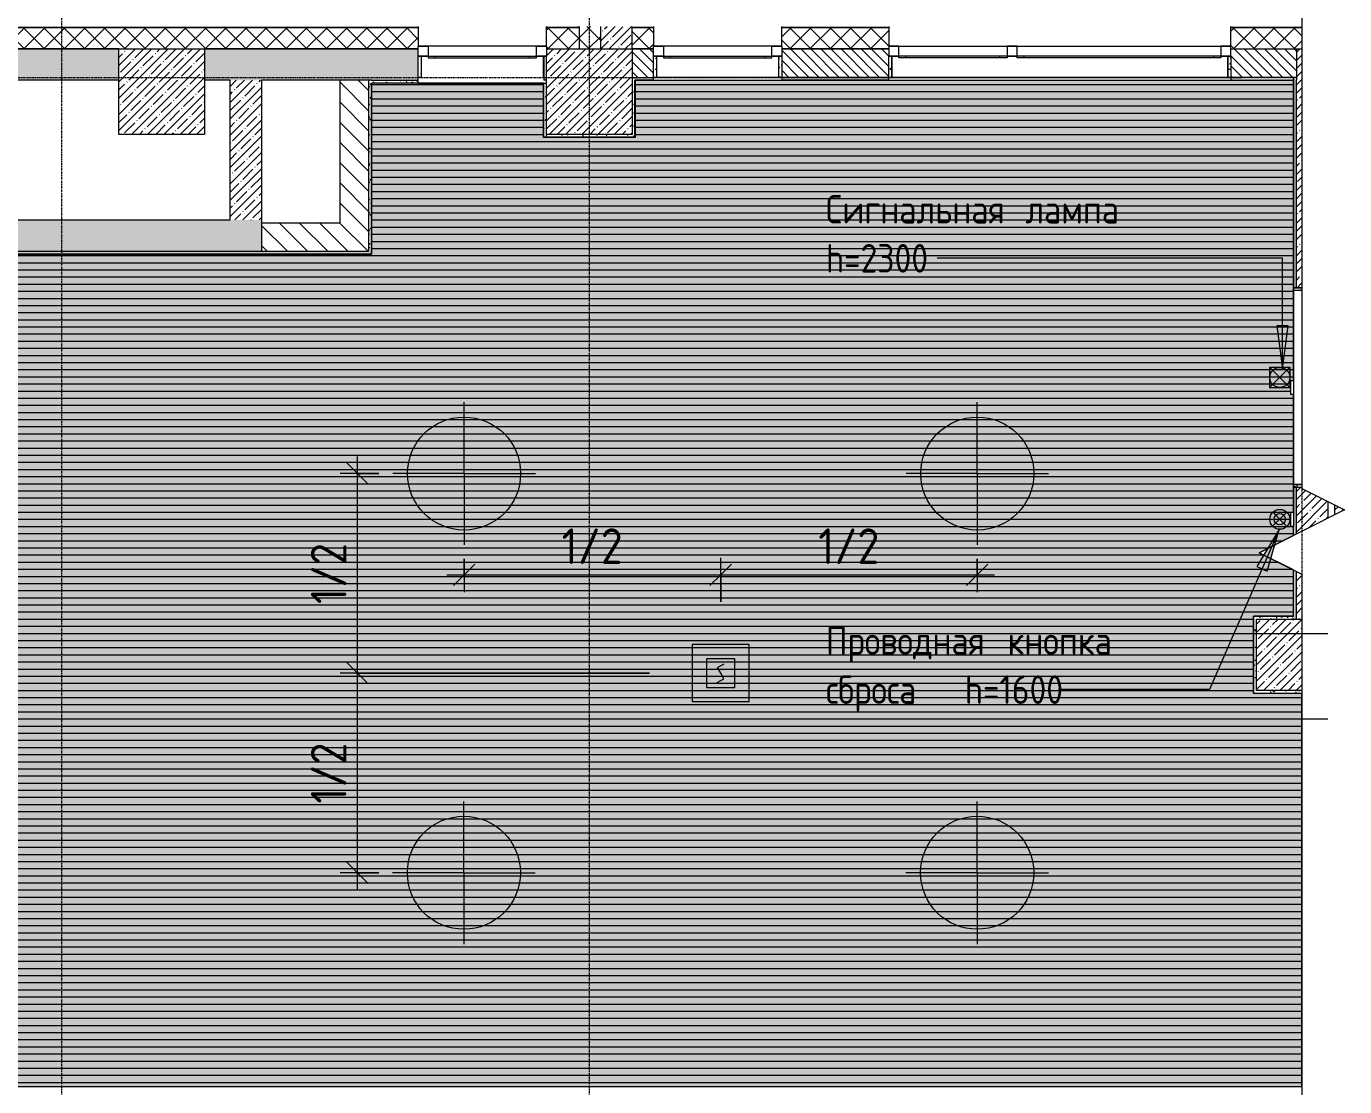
# Model space of a CAD drawing. Header units: millimetres. Extents: x -3902 to 188078, y -8553 to 29000.
# Drawn here: x 29361 to 38608, y 7921 to 15358 of the extents above; entities that cross this region are included whole.
import ezdxf

# ---------------------------------------------------------------- set-up
doc = ezdxf.new("R2010")
doc.units = ezdxf.units.MM
doc.linetypes.add('Осевая', pattern=[31.75, 6.35, -4.7625, 15.875, -4.7625])
for name, color, linetype, lineweight in [('A-ANNO-DIMS', 7, 'Continuous', 9), ('A-ANNO-DIMS-100', 7, 'Continuous', 9), ('A-CLNG-PATT', 7, 'Continuous', 9), ('A-DETL-GENF', 7, 'Continuous', 9), ('A-GLAZ', 7, 'Continuous', 9), ('A-GLAZ-1', 7, 'Continuous', 13), ('A-WALL', 7, 'Continuous', 9), ('I-WALL', 7, 'Continuous', 9), ('Q-SPCQ', 7, 'Continuous', 9), ('S-COLS', 7, 'Continuous', 9), ('Оси', 7, 'Continuous', 9), ('Оси-2', 7, 'Осевая', 9)]:
    doc.layers.add(name, color=color, linetype=linetype, lineweight=lineweight)
for name, color, linetype, lineweight, true_color in [('A-ANNO-NOTE', 1, 'Continuous', 9, 0xff0000), ('A-CLNG-1', 7, 'Continuous', 9, 0xeaeaea), ('A-WALL-1', 7, 'Continuous', 9, 0x3c3c3c), ('A-WALL-FNSH-1', 7, 'Continuous', 9, 0x3c3c3c), ('G-ANNO-TEXT-1', 7, 'Continuous', 9, 0x3c3c3c), ('I-WALL-1', 7, 'Continuous', 9, 0x535353), ('Q-SPCQ-1', 7, 'Continuous', 9, 0x008040), ('Q-SPCQ-2', 1, 'Continuous', 9, 0xff0000), ('S-COLS-1', 9, 'Continuous', 9, 0x808080), ('S-COLS-2', 7, 'Continuous', 9, 0x3c3c3c)]:
    doc.layers.add(name, color=color, linetype=linetype, lineweight=lineweight, true_color=true_color)
doc.layers.add('A-CLNG-PATT-1', color=7, linetype='Continuous', lineweight=9, transparency=1)
doc.styles.add('GOST Common', font='GOST_Common.ttf', dxfattribs={"width": 0.9, "height": 200})
doc.styles.add('ISOCPEUR', font='isocpeur.ttf', dxfattribs={"width": 0.9, "height": 250})
doc.dimstyles.new('ISO-2_5_0_9К_БОЛЬШОЙ', dxfattribs={"dimscale": 304.8, "dimtxt": 248.995294, "dimasz": 0.492126, "dimexe": 0.393701, "dimexo": 0.984252, "dimgap": 0, "dimtad": 1, "dimdec": 0, "dimrnd": 10, "dimzin": 0, "dimdsep": 46, "dimtxsty": 'ISOCPEUR', "dimblk1": 'OBLIQUE', "dimblk2": 'OBLIQUE', "dimsah": 1, "dimcen": 0.09, "dimdle": 0.393701, "dimazin": 0, "dimtfac": 1, "dimtdec": 4, "dimtix": 1, "dimtmove": 0, "dimatfit": 3, "dimfxl": 1, "dimtvp": 1, "dimtolj": 1, "dimtzin": 0, "dimarcsym": 2})
pattern_1 = [(45, (0, 0), (-70.71068, 70.71068), []), (135, (0, 0), (-70.71068, -70.71068), [])]
pattern_2 = [(45, (0, 0), (-57.02463, 57.02463), []), (45, (57.025, 0), (-57.02463, 57.02463), [100.806, -20.161, 3.353, -16.808])]
pattern_3 = [(135, (0, 0), (-70.71068, -70.71068), [])]
pattern_4 = [(0, (0, 0), (121.92, 30.48), [10.058, -81.382, 10.058, -81.382, -487.68]), (0, (0, 0), (121.92, 30.48), [-182.88, 10.058, -172.822, 10.058, -81.382, -213.36]), (0, (0, 0), (121.92, 30.48), [-457.2, 10.058, -50.902, 10.058, -142.342]), (120, (45.72, 15.24), (-87.356454, 90.345817), [10.058, -81.382, 10.058, -81.382, -487.68]), (120, (45.72, 15.24), (-87.356454, 90.345817), [-182.88, 10.058, -172.822, 10.058, -81.382, -213.36]), (120, (45.72, 15.24), (-87.356454, 90.345817), [-457.2, 10.058, -50.902, 10.058, -142.342]), (240, (60.96, 76.2), (-34.563546, -120.825817), [10.058, -81.382, 10.058, -81.382, -487.68]), (240, (60.96, 76.2), (-34.563546, -120.825817), [-182.88, 10.058, -172.822, 10.058, -81.382, -213.36]), (240, (60.96, 76.2), (-34.563546, -120.825817), [-457.2, 10.058, -50.902, 10.058, -142.342])]

# ---------------------------------------------------------------- blocks, each defined once
blk = doc.blocks.new('BSC_Колонна _Прямоугольная - 600х600-V9-Сводный план потолка 3 этажа в осях 1-12')
at = {"layer": 'S-COLS-1'}
h = blk.add_hatch(dxfattribs=at)
h.set_pattern_fill('FP_14', color=256, style=0, pattern_type=2)
h.set_pattern_definition([(45, (-33310, -14900), (-57.02463, 57.02463), []), (45, (-33252.975, -14900), (-57.02463, 57.02463), [100.806, -20.161, 3.353, -16.808])])
h.paths.add_polyline_path([(-300, -300), (300, -300), (300, 300), (-300, 300), (-300, 248)])
at = {"layer": 'S-COLS-2'}
for p, q in [((-300, 300), (300, 300)), ((300, 300), (300, -300)), ((-300, -300), (-300, 248)), ((300, -300), (-300, -300))]:
    blk.add_line(p, q, dxfattribs=at)
blk = doc.blocks.new('BSC_Колонна _Прямоугольная - 600х600-V11-Сводный план потолка 3 этажа в осях 1-12')
at = {"layer": 'S-COLS-1'}
h = blk.add_hatch(dxfattribs=at)
h.set_pattern_fill('FP_17', color=256, style=0, pattern_type=2)
h.set_pattern_definition([(45, (-30310, -14900), (-57.02463, 57.02463), []), (45, (-30252.975, -14900), (-57.02463, 57.02463), [100.806, -20.161, 3.353, -16.808])])
h.paths.add_polyline_path([(-300, -300), (300, -300), (300, 300), (-300, 300)])
at = {"layer": 'S-COLS-2'}
for p, q in [((-300, 300), (300, 300)), ((-300, -300), (-300, 300)), ((300, 300), (300, -300)), ((300, -300), (-300, -300))]:
    blk.add_line(p, q, dxfattribs=at)
blk = doc.blocks.new('120_Окно_СКБ_1Ст - 120_Окно_СКБ_1Ст 900х2500_h_-20664874-Сводный план потолка 3 этажа в осях 1-12')
at = {"layer": 'A-GLAZ'}
for p, q in [((450, -57), (-450, -57)), ((-450, -127), (450, -127))]:
    blk.add_line(p, q, dxfattribs=at)
at = {"layer": 'A-GLAZ-1'}
for p, q in [((-450, -127), (-450, -57)), ((-450, -57), (-380, -57)), ((-380, -57), (-380, -127)), ((380, -127), (380, -57)), ((380, -57), (450, -57)), ((450, -57), (450, -127)), ((-380, -127), (-450, -127)), ((-380, -127), (-380, -137)), ((-380, -137), (380, -137)), ((-330, -137), (-330, -127)), ((330, -137), (330, -127)), ((450, -127), (380, -127)), ((380, -137), (380, -127))]:
    blk.add_line(p, q, dxfattribs=at)
blk = doc.blocks.new('120_Окно_СКБ_1Ст - 120_Окно_СКБ_1Ст_900х2500_h_-20705657-Сводный план потолка 3 этажа в осях 1-12')
at = {"layer": 'A-GLAZ'}
for p, q in [((450, -57), (-450, -57)), ((-450, -127), (450, -127))]:
    blk.add_line(p, q, dxfattribs=at)
at = {"layer": 'A-GLAZ-1'}
for p, q in [((-450, -127), (-450, -57)), ((-450, -57), (-380, -57)), ((-380, -57), (-380, -127)), ((380, -127), (380, -57)), ((380, -57), (450, -57)), ((450, -57), (450, -127)), ((-380, -127), (-450, -127)), ((-380, -127), (-380, -137)), ((-380, -137), (380, -137)), ((-330, -137), (-330, -127)), ((330, -137), (330, -127)), ((450, -127), (380, -127)), ((380, -137), (380, -127))]:
    blk.add_line(p, q, dxfattribs=at)
blk = doc.blocks.new('120_Окно_СКБ_2Ст - 120_Окно_СКБ_2Ст 2400х2500 _мал створка слева_-22817474-Сводный план потолка 3 этажа в осях 1-12')
at = {"layer": 'A-GLAZ'}
for p, q in [((-1200, 127), (1200, 127)), ((1200, 57), (-1200, 57))]:
    blk.add_line(p, q, dxfattribs=at)
at = {"layer": 'A-GLAZ-1'}
for p, q in [((-1130, 127), (-1200, 127)), ((-1200, 127), (-1200, 57)), ((-1130, 127), (-1130, 137)), ((-1130, 137), (300, 137)), ((-1130, 57), (-1130, 127)), ((-1080, 137), (-1080, 127)), ((250, 137), (250, 127)), ((300, 137), (300, 127)), ((370, 127), (300, 127)), ((300, 127), (300, 57)), ((370, 127), (370, 137)), ((370, 137), (1130, 137)), ((370, 57), (370, 127)), ((420, 137), (420, 127)), ((1080, 137), (1080, 127)), ((1130, 137), (1130, 127)), ((1200, 127), (1130, 127)), ((1130, 127), (1130, 57)), ((1200, 57), (1200, 127)), ((-1200, 57), (-1130, 57)), ((300, 57), (370, 57)), ((1130, 57), (1200, 57))]:
    blk.add_line(p, q, dxfattribs=at)
blk = doc.blocks.new('BSC_Колонна _Прямоугольная - 500х500-V21-Сводный план потолка 3 этажа в осях 1-12')
at = {"layer": 'S-COLS-1'}
h = blk.add_hatch(dxfattribs=at)
h.set_pattern_fill('FP_29', color=256, style=0, pattern_type=2)
h.set_pattern_definition([(45, (-38240, -10950), (-57.02463, 57.02463), []), (45, (-38182.975, -10950), (-57.02463, 57.02463), [100.806, -20.161, 3.353, -16.808])])
h.paths.add_polyline_path([(-250, -250), (67.7, -250), (67.7, 250), (-250, 250), (-250, -234.5)])
at = {"layer": 'S-COLS-2'}
for p, q in [((-250, 250), (67.7, 250)), ((-250, -250), (-250, 250)), ((67.7, -250), (-250, -250))]:
    blk.add_line(p, q, dxfattribs=at)
blk = doc.blocks.new('Проводная кнопка сброса GC-0421W1 - Кнопка выхода 2-29719815-Сводный план потолка 3 этажа в осях 1-12')
at = {"layer": 'Q-SPCQ-1'}
for p, q in [((173.8, 156.3), (74.8, 57.3)), ((75.4, 157.2), (174.3, 58.2)), ((75, 10), (75, 30)), ((75, 30), (175, 30)), ((175, 10), (75, 10)), ((175, 30), (175, 10))]:
    blk.add_line(p, q, dxfattribs=at)
for centre, radius in [((124.2, 107), 70), ((124.9, 107.7), 40)]:
    blk.add_circle(centre, radius, dxfattribs=at)
blk = doc.blocks.new('оповещатель охранно-звуковойrfa - Сигнальная лампа-29719814-Сводный план потолка 3 этажа в осях 1-12')
at = {"layer": 'Q-SPCQ-1'}
for p, q in [((267.1, 178.4), (125.4, 36.7)), ((267.1, 178.3), (125.4, 178.3)), ((125.4, 178.3), (125.4, 36.7)), ((125.4, 178.3), (267.1, 36.7)), ((267.1, 178.4), (267.1, 36.7)), ((75, 10), (75, 30)), ((75, 30), (175, 30)), ((267.1, 36.7), (125.4, 36.7)), ((175, 30), (175, 10))]:
    blk.add_line(p, q, dxfattribs=at)
blk.add_circle((195.4, 107), 70, dxfattribs=at)
blk = doc.blocks.new('Извещатель потолочный - Монтируемые на перекрытии-30351624-Сводный план потолка 3 этажа в осях 1-12')
at = {"layer": 'Q-SPCQ'}
for p, q in [((-300, 300), (-300, -100)), ((100, 300), (-300, 300)), ((100, -100), (100, 300)), ((0, 200), (-200, 200)), ((-200, 200), (-200, 0)), ((0, 0), (0, 200)), ((-122.5, 139), (-74.9, 166.5)), ((-100, 100), (-122.5, 139)), ((-77.5, 61), (-100, 100)), ((-200, 0), (0, 0)), ((-125.1, 33.5), (-77.5, 61)), ((-300, -100), (100, -100))]:
    blk.add_line(p, q, dxfattribs=at)
blk = doc.blocks.new('DET_L_Линия разрыва - М100-30697000-Сводный план потолка 3 этажа в осях 1-12')
at = {"layer": 'A-DETL-GENF'}
for p, q in [((11922.5, 300), (11772.5, 0)), ((12222.5, -300), (11922.5, 300)), ((11772.5, 0), (0, 0)), ((12372.5, 0), (12222.5, -300)), ((24145, 0), (12372.5, 0))]:
    blk.add_line(p, q, dxfattribs=at)
blk = doc.blocks.new('DIMBLOCK51-Сводный план потолка 3 этажа в осях 1-12')
at = {"layer": 'A-ANNO-DIMS-100'}
for p, q in [((32431, 11623.5), (32431, 11389.8)), ((32431, 11509.8), (32431, 11623.5)), ((34231, 11321), (34231, 11629.8)), ((32311, 11509.8), (34231, 11509.8)), ((34231, 11509.8), (34231, 11321))]:
    blk.add_line(p, q, dxfattribs=at)
at = {"layer": 'A-ANNO-DIMS-100', "lineweight": 20}
for p, q in [((32431, 11509.8), (32506, 11584.8)), ((34231, 11509.8), (34306, 11584.8)), ((32431, 11509.8), (32356, 11434.8)), ((34231, 11509.8), (34156, 11434.8))]:
    blk.add_line(p, q, dxfattribs=at)
at = {"layer": 'A-ANNO-DIMS-100', "color": 0, "insert": (33115.5, 11836.5), "char_height": 250, "width": 517.144, "attachment_point": 1, "line_spacing_factor": 1.149209, "style": 'ISOCPEUR'}
blk.add_mtext('1/2', dxfattribs=at)
blk = doc.blocks.new('_Oblique')
at = {"color": 0, "linetype": 'ByBlock', "lineweight": -2}
blk.add_line((-0.5, -0.5), (0.5, 0.5), dxfattribs=at)
blk = doc.blocks.new('DIMBLOCK52-Сводный план потолка 3 этажа в осях 1-12')
at = {"layer": 'A-ANNO-DIMS-100'}
for p, q in [((34231, 11321), (34231, 11629.8)), ((36031, 11623.5), (36031, 11389.8)), ((36031, 11509.8), (36031, 11623.5)), ((34231, 11509.8), (36151, 11509.8)), ((34231, 11509.8), (34231, 11321))]:
    blk.add_line(p, q, dxfattribs=at)
at = {"layer": 'A-ANNO-DIMS-100', "lineweight": 20}
for p, q in [((34231, 11509.8), (34306, 11584.8)), ((36031, 11509.8), (36106, 11584.8)), ((34231, 11509.8), (34156, 11434.8)), ((36031, 11509.8), (35956, 11434.8))]:
    blk.add_line(p, q, dxfattribs=at)
at = {"layer": 'A-ANNO-DIMS-100', "color": 0, "insert": (34915.5, 11836.5), "char_height": 250, "width": 517.144, "attachment_point": 1, "line_spacing_factor": 1.149209, "style": 'ISOCPEUR'}
blk.add_mtext('1/2', dxfattribs=at)
blk = doc.blocks.new('DIMBLOCK53-Сводный план потолка 3 этажа в осях 1-12')
at = {"layer": 'A-ANNO-DIMS-100'}
for p, q in [((33731, 10821), (31563, 10821)), ((31683, 9301), (31683, 10821)), ((31683, 10821), (33731, 10821)), ((31832.5, 9421), (31563, 9421)), ((31683, 9421), (31832.5, 9421))]:
    blk.add_line(p, q, dxfattribs=at)
at = {"layer": 'A-ANNO-DIMS-100', "lineweight": 20}
for p, q in [((31683, 10821), (31608, 10896)), ((31683, 10821), (31758, 10746)), ((31683, 9421), (31608, 9496)), ((31683, 9421), (31758, 9346))]:
    blk.add_line(p, q, dxfattribs=at)
at = {"layer": 'A-ANNO-DIMS-100', "color": 0, "insert": (31356.4, 9905.5), "char_height": 250, "width": 517.144, "attachment_point": 1, "rotation": 90, "line_spacing_factor": 1.149209, "style": 'ISOCPEUR'}
blk.add_mtext('1/2', dxfattribs=at)
blk = doc.blocks.new('DIMBLOCK54-Сводный план потолка 3 этажа в осях 1-12')
at = {"layer": 'A-ANNO-DIMS-100'}
for p, q in [((31683, 10821), (31683, 12341)), ((31833.5, 12221), (31563, 12221)), ((31683, 12221), (31833.5, 12221)), ((33731, 10821), (31563, 10821)), ((31683, 10821), (33731, 10821))]:
    blk.add_line(p, q, dxfattribs=at)
at = {"layer": 'A-ANNO-DIMS-100', "lineweight": 20}
for p, q in [((31683, 12221), (31608, 12296)), ((31683, 12221), (31758, 12146)), ((31683, 10821), (31608, 10896)), ((31683, 10821), (31758, 10746))]:
    blk.add_line(p, q, dxfattribs=at)
at = {"layer": 'A-ANNO-DIMS-100', "color": 0, "insert": (31356.4, 11305.5), "char_height": 250, "width": 517.144, "attachment_point": 1, "rotation": 90, "line_spacing_factor": 1.149209, "style": 'ISOCPEUR'}
blk.add_mtext('1/2', dxfattribs=at)

msp = doc.modelspace()

# ---------------------------------------------------------------- hatches: boundary and pattern name
at = {"layer": 'A-ANNO-NOTE'}
msp.add_hatch(color=256, dxfattribs=at).paths.add_polyline_path([(38005.7, 7921), (38307.7, 7921), (38307.7, 10679), (37969, 10679), (37969, 11221), (38249, 11221), (38249, 11545.1), (38007.7, 11665.8), (38249, 11786.5), (38249, 11850.8), (38230, 11850.8), (38230, 11950.8), (38249, 11950.8), (38249, 12775), (38230, 12775), (38230, 12875), (38249, 12875), (38249, 14979), (33631, 14979), (33631, 14579), (32989, 14579), (32989, 14959), (31782.2, 14959), (31782.2, 13759), (20231, 13759), (20231, 10879), (12939.3, 10879), (12939.3, 14700), (6781, 14699.8), (6781, 14579), (6139, 14579), (6139, 14700), (5661, 14699.5), (5661, 13999), (3109, 13999), (3109, 14959), (411, 14959), (411, 14679), (111, 14679), (111, 11421), (411, 11421), (411, 10879), (111, 10879), (111, 8521), (1271, 8521), (1271, 7921), (37394.1, 7921)])
at = {"layer": 'A-CLNG-PATT'}
h = msp.add_hatch(dxfattribs=at)
h.set_pattern_fill('FP_31', color=256, style=0, pattern_type=2)
h.set_pattern_definition([(0, (19315, 11450), (0, -50), [])])
h.paths.add_polyline_path([(38005.7, 7921), (38307.7, 7921), (38307.7, 10679), (37969, 10679), (37969, 11221), (38249, 11221), (38249, 11545.1), (38007.7, 11665.8), (38249, 11786.5), (38249, 11850.8), (38230, 11850.8), (38230, 11950.8), (38249, 11950.8), (38249, 12775), (38230, 12775), (38230, 12875), (38249, 12875), (38249, 14979), (33631, 14979), (33631, 14579), (32989, 14579), (32989, 14959), (31782.2, 14959), (31782.2, 13759), (20231, 13759), (20231, 10879), (12939.3, 10879), (12939.3, 14700), (6781, 14699.8), (6781, 14579), (6139, 14579), (6139, 14700), (5661, 14699.5), (5661, 13999), (3109, 13999), (3109, 14959), (411, 14959), (411, 14679), (111, 14679), (111, 11421), (411, 11421), (411, 10879), (111, 10879), (111, 8521), (1271, 8521), (1271, 7921), (37394.1, 7921)])
h.paths.add_polyline_path([(20441.9, 9201.5), (20395.1, 9213), (20352.4, 9235.4), (20316.3, 9267.4), (20288.9, 9307.1), (20271.8, 9352.1), (20266, 9400), (20271.8, 9447.9), (20288.9, 9492.9), (20316.3, 9532.6), (20352.4, 9564.6), (20395.1, 9587), (20441.9, 9598.5), (20490.1, 9598.5), (20536.9, 9587), (20579.6, 9564.6), (20615.7, 9532.6), (20643.1, 9492.9), (20660.2, 9447.9), (20666, 9400), (20660.2, 9352.1), (20643.1, 9307.1), (20615.7, 9267.4), (20579.6, 9235.4), (20536.9, 9213), (20490.1, 9201.5)])
h.paths.add_polyline_path([(20441.9, 13340.5), (20395.1, 13352), (20352.4, 13374.4), (20316.3, 13406.4), (20288.9, 13446.1), (20271.8, 13491.1), (20266, 13539), (20271.8, 13586.9), (20288.9, 13631.9), (20316.3, 13671.6), (20352.4, 13703.6), (20395.1, 13726), (20441.9, 13737.5), (20490.1, 13737.5), (20536.9, 13726), (20579.6, 13703.6), (20615.7, 13671.6), (20643.1, 13631.9), (20660.2, 13586.9), (20666, 13539), (20660.2, 13491.1), (20643.1, 13446.1), (20615.7, 13406.4), (20579.6, 13374.4), (20536.9, 13352), (20490.1, 13340.5)])
h.paths.add_polyline_path([(335.1, 13860.5), (286.9, 13860.5), (240.1, 13872), (197.4, 13894.4), (161.3, 13926.4), (133.9, 13966.1), (116.8, 14011.1), (111, 14059), (116.8, 14106.9), (133.9, 14151.9), (161.3, 14191.6), (197.4, 14223.6), (240.1, 14246), (286.9, 14257.5), (335.1, 14257.5), (381.9, 14246), (424.6, 14223.6), (460.7, 14191.6), (488.1, 14151.9), (505.2, 14106.9), (511, 14059), (505.2, 14011.1), (488.1, 13966.1), (460.7, 13926.4), (424.6, 13894.4), (381.9, 13872), (335.6, 13860.6)])
at = {"layer": 'A-CLNG-PATT-1'}
h = msp.add_hatch(color=256, dxfattribs=at)
h.paths.add_polyline_path([(38005.7, 7921), (38307.7, 7921), (38307.7, 10679), (37969, 10679), (37969, 11221), (38249, 11221), (38249, 11545.1), (38007.7, 11665.8), (38249, 11786.5), (38249, 11850.8), (38230, 11850.8), (38230, 11950.8), (38249, 11950.8), (38249, 12775), (38230, 12775), (38230, 12875), (38249, 12875), (38249, 14979), (33631, 14979), (33631, 14579), (32989, 14579), (32989, 14959), (31782.2, 14959), (31782.2, 13759), (20231, 13759), (20231, 10879), (12939.3, 10879), (12939.3, 14700), (6781, 14699.8), (6781, 14579), (6139, 14579), (6139, 14700), (5661, 14699.5), (5661, 13999), (3109, 13999), (3109, 14959), (411, 14959), (411, 14679), (111, 14679), (111, 11421), (411, 11421), (411, 10879), (111, 10879), (111, 8521), (1271, 8521), (1271, 7921), (37394.1, 7921)])
h.paths.add_polyline_path([(20441.9, 9201.5), (20395.1, 9213), (20352.4, 9235.4), (20316.3, 9267.4), (20288.9, 9307.1), (20271.8, 9352.1), (20266, 9400), (20271.8, 9447.9), (20288.9, 9492.9), (20316.3, 9532.6), (20352.4, 9564.6), (20395.1, 9587), (20441.9, 9598.5), (20490.1, 9598.5), (20536.9, 9587), (20579.6, 9564.6), (20615.7, 9532.6), (20643.1, 9492.9), (20660.2, 9447.9), (20666, 9400), (20660.2, 9352.1), (20643.1, 9307.1), (20615.7, 9267.4), (20579.6, 9235.4), (20536.9, 9213), (20490.1, 9201.5)])
h.paths.add_polyline_path([(20441.9, 13340.5), (20395.1, 13352), (20352.4, 13374.4), (20316.3, 13406.4), (20288.9, 13446.1), (20271.8, 13491.1), (20266, 13539), (20271.8, 13586.9), (20288.9, 13631.9), (20316.3, 13671.6), (20352.4, 13703.6), (20395.1, 13726), (20441.9, 13737.5), (20490.1, 13737.5), (20536.9, 13726), (20579.6, 13703.6), (20615.7, 13671.6), (20643.1, 13631.9), (20660.2, 13586.9), (20666, 13539), (20660.2, 13491.1), (20643.1, 13446.1), (20615.7, 13406.4), (20579.6, 13374.4), (20536.9, 13352), (20490.1, 13340.5)])
h.paths.add_polyline_path([(335.1, 13860.5), (286.9, 13860.5), (240.1, 13872), (197.4, 13894.4), (161.3, 13926.4), (133.9, 13966.1), (116.8, 14011.1), (111, 14059), (116.8, 14106.9), (133.9, 14151.9), (161.3, 14191.6), (197.4, 14223.6), (240.1, 14246), (286.9, 14257.5), (335.1, 14257.5), (381.9, 14246), (424.6, 14223.6), (460.7, 14191.6), (488.1, 14151.9), (505.2, 14106.9), (511, 14059), (505.2, 14011.1), (488.1, 13966.1), (460.7, 13926.4), (424.6, 13894.4), (381.9, 13872), (335.6, 13860.6)])
at = {"layer": 'A-WALL'}
h = msp.add_hatch(dxfattribs=at)
h.set_pattern_fill('FP_9', color=256, style=0, pattern_type=2)
h.set_pattern_definition(pattern_1)
h.paths.add_polyline_path([(38307.7, 15200), (38307.7, 15350), (37810, 15350), (37810, 15200)])
h.paths.add_polyline_path([(34660, 15200), (35410, 15200), (35410, 15350), (34660, 15350), (34660, 15214)])
h.paths.add_polyline_path([(33724.5, 15200), (33760, 15200), (33760, 15350), (33610, 15350), (33610, 15200)])
h.paths.add_polyline_path([(32110, 15200), (32110, 15350), (12860, 15350), (12860, 15200), (31278.1, 15200)])
h.paths.add_polyline_path([(9760, 15200), (9760, 15350), (9160, 15350), (9160, 15200), (9260.8, 15200)])
h.paths.add_polyline_path([(8260, 15200), (8260, 15350), (7660, 15350), (7660, 15200)])
h.paths.add_polyline_path([(6760, 15200), (6760, 15350), (40, 15350), (40, 15293), (-110, 15293), (-110, 15200), (6202.9, 15200)])
h.paths.add_polyline_path([(33112.9, 15200), (33240, 15200), (33240, 15350), (33010, 15350), (33010, 15200)])
h = msp.add_hatch(dxfattribs=at)
h.set_pattern_fill('FP_7', color=256, style=0, pattern_type=2)
h.set_pattern_definition([(135, (0, 0), (-35.35534, -35.35534), [])])
h.paths.add_polyline_path([(33724.5, 15000), (33760, 15000), (33760, 15200), (33610, 15200), (33610, 15000), (33630, 15000)])
h.paths.add_polyline_path([(38270, 15000), (38270, 15200), (37810, 15200), (37810, 15000), (38250, 15000)])
h.paths.add_polyline_path([(34660, 15000), (35410, 15000), (35410, 15200), (34660, 15200), (34660, 15148)])
at = {"layer": 'G-ANNO-TEXT-1'}
for points in [[(38171.1, 12956.4), (38210.6, 13256.4), (38131.6, 13256.4)], [(38148.1, 11827.5), (37992.2, 11568.1), (38064.7, 11536.6)]]:
    msp.add_hatch(color=256, dxfattribs=at).paths.add_polyline_path(points)
at = {"layer": 'I-WALL'}
h = msp.add_hatch(dxfattribs=at)
h.set_pattern_fill('FP_9', color=256, style=0, pattern_type=2)
h.set_pattern_definition(pattern_1)
h.paths.add_polyline_path([(33390, 15200), (33390, 15358), (33240, 15358), (33240, 15200)])
h = msp.add_hatch(dxfattribs=at)
h.set_pattern_fill('FP_10', color=256, style=0, pattern_type=2)
h.set_pattern_definition(pattern_2)
h.paths.add_polyline_path([(33610, 15200), (33610, 15358), (33390, 15358), (33390, 15200)])
h = msp.add_hatch(dxfattribs=at)
h.set_pattern_fill('FP_10', color=256, style=0, pattern_type=2)
h.set_pattern_definition(pattern_2)
h.paths.add_polyline_path([(21492.7, 14980), (21910, 14980), (21910, 15200), (18710.3, 15200), (18710.3, 14980), (20269.5, 14980)])
h.paths.add_polyline_path([(14810, 14980), (18110.3, 14980), (18110.3, 15200), (14310, 15200), (14310, 14980)])
h.paths.add_polyline_path([(32110, 14980), (32110, 15200), (30610, 15200), (30610, 14980), (31781.2, 14980)])
h.paths.add_polyline_path([(30010, 14980), (30010, 15200), (26410, 15200), (26410, 14980), (28831.8, 14980)])
h.paths.add_polyline_path([(25810, 14980), (25810, 15200), (22510, 15200), (22510, 14980), (23939, 14980)])
h = msp.add_hatch(dxfattribs=at)
h.set_pattern_fill('FP_10', color=256, style=0, pattern_type=2)
h.set_pattern_definition(pattern_2)
h.paths.add_polyline_path([(38270, 11200), (38307.7, 11200), (38307.7, 11515.8), (38270, 11534.6), (38270, 11515.8)])
h.paths.add_polyline_path([(38270, 11797), (38490, 11907), (38490, 12024.6), (38307.7, 12115.8), (38307.7, 12125), (38270, 12125), (38270, 11959.1)])
h.paths.add_polyline_path([(38270, 13525), (38307.7, 13525), (38307.7, 15200), (38270, 15200), (38270, 14314.3)])
h = msp.add_hatch(dxfattribs=at)
h.set_pattern_fill('FP_30', color=256, style=0, pattern_type=2)
h.set_pattern_definition(pattern_4)
h.paths.add_polyline_path([(32130, 15000), (32130, 15148), (32110, 15148), (32110, 15000)])
h = msp.add_hatch(dxfattribs=at)
h.set_pattern_fill('FP_30', color=256, style=0, pattern_type=2)
h.set_pattern_definition(pattern_4)
h.paths.add_polyline_path([(33780, 15000), (33780, 15148), (33760, 15148), (33760, 15000)])
h = msp.add_hatch(dxfattribs=at)
h.set_pattern_fill('FP_30', color=256, style=0, pattern_type=2)
h.set_pattern_definition(pattern_4)
h.paths.add_polyline_path([(34660, 15000), (34660, 15148), (34640, 15148), (34640, 15000)])
h = msp.add_hatch(dxfattribs=at)
h.set_pattern_fill('FP_30', color=256, style=0, pattern_type=2)
h.set_pattern_definition(pattern_4)
h.paths.add_polyline_path([(35430, 15000), (35430, 15148), (35410, 15148), (35410, 15000)])
h = msp.add_hatch(dxfattribs=at)
h.set_pattern_fill('FP_30', color=256, style=0, pattern_type=2)
h.set_pattern_definition(pattern_4)
h.paths.add_polyline_path([(37810, 15000), (37810, 15148), (37790, 15148), (37790, 15000)])
h = msp.add_hatch(dxfattribs=at)
h.set_pattern_fill('FP_10', color=256, style=0, pattern_type=2)
h.set_pattern_definition(pattern_2)
h.paths.add_polyline_path([(31010, 14000), (31010, 14980), (30790, 14980), (30790, 14000)])
h = msp.add_hatch(dxfattribs=at)
h.set_pattern_fill('FP_8', color=256, style=0, pattern_type=2)
h.set_pattern_definition(pattern_3)
h.paths.add_polyline_path([(31761.2, 13980), (31761.2, 14980), (31561.2, 14980), (31561.2, 13980)])
h = msp.add_hatch(dxfattribs=at)
h.set_pattern_fill('FP_30', color=256, style=0, pattern_type=2)
h.set_pattern_definition(pattern_4)
h.paths.add_polyline_path([(31761.2, 13780), (31781.2, 13780), (31781.2, 14980), (31761.2, 14980)])
h = msp.add_hatch(dxfattribs=at)
h.set_pattern_fill('FP_30', color=256, style=0, pattern_type=2)
h.set_pattern_definition(pattern_4)
h.paths.add_polyline_path([(32110, 14960), (32110, 14980), (31781.2, 14980), (31781.2, 14960)])
h = msp.add_hatch(dxfattribs=at)
h.set_pattern_fill('FP_30', color=256, style=0, pattern_type=2)
h.set_pattern_definition(pattern_4)
h.paths.add_polyline_path([(33610, 14600), (33630, 14600), (33630, 15000), (33610, 15000)])
h = msp.add_hatch(dxfattribs=at)
h.set_pattern_fill('FP_30', color=256, style=0, pattern_type=2)
h.set_pattern_definition(pattern_4)
h.paths.add_polyline_path([(38249, 14980), (38270, 14980), (38270, 15000), (37810, 15000), (37810, 14980)])
h.paths.add_polyline_path([(35410, 14980), (35410, 15000), (34660, 15000), (34660, 14980)])
h.paths.add_polyline_path([(33724.5, 14980), (33760, 14980), (33760, 15000), (33630, 15000), (33630, 14980)])
h = msp.add_hatch(dxfattribs=at)
h.set_pattern_fill('FP_30', color=256, style=0, pattern_type=2)
h.set_pattern_definition(pattern_4)
h.paths.add_polyline_path([(38250, 11200), (38270, 11200), (38270, 11534.6), (38250, 11544.6), (38250, 11220)])
h.paths.add_polyline_path([(38250, 11787), (38270, 11797), (38270, 12125), (38250, 12125), (38250, 11850.8)])
h.paths.add_polyline_path([(38250, 13525), (38270, 13525), (38270, 14980), (38250, 14980), (38250, 14314.3)])
h = msp.add_hatch(dxfattribs=at)
h.set_pattern_fill('FP_30', color=256, style=0, pattern_type=2)
h.set_pattern_definition(pattern_4)
h.paths.add_polyline_path([(32990, 14580), (33010, 14580), (33010, 14960), (32990, 14960), (32990, 14600)])
h = msp.add_hatch(dxfattribs=at)
h.set_pattern_fill('FP_30', color=256, style=0, pattern_type=2)
h.set_pattern_definition(pattern_4)
h.paths.add_polyline_path([(33630, 14580), (33630, 14600), (33010, 14600), (33010, 14580), (33610, 14580)])
h = msp.add_hatch(dxfattribs=at)
h.set_pattern_fill('FP_10', color=256, style=0, pattern_type=2)
h.set_pattern_definition(pattern_2)
h.paths.add_polyline_path([(31010, 13780), (31010, 14000), (20210, 14000), (20210, 13780), (28831.8, 13780)])
h = msp.add_hatch(dxfattribs=at)
h.set_pattern_fill('FP_8', color=256, style=0, pattern_type=2)
h.set_pattern_definition(pattern_3)
h.paths.add_polyline_path([(31761.2, 13780), (31761.2, 13980), (31010, 13980), (31010, 13780), (31278.1, 13780)])
h = msp.add_hatch(dxfattribs=at)
h.set_pattern_fill('FP_30', color=256, style=0, pattern_type=2)
h.set_pattern_definition(pattern_4)
h.paths.add_polyline_path([(31781.2, 13760), (31781.2, 13780), (20230, 13780), (20231, 13760), (31278.1, 13760)])
h = msp.add_hatch(dxfattribs=at)
h.set_pattern_fill('FP_30', color=256, style=0, pattern_type=2)
h.set_pattern_definition(pattern_4)
h.paths.add_polyline_path([(38250, 13505), (38307.7, 13505), (38307.7, 13525), (38250, 13525)])
h = msp.add_hatch(dxfattribs=at)
h.set_pattern_fill('FP_30', color=256, style=0, pattern_type=2)
h.set_pattern_definition(pattern_4)
h.paths.add_polyline_path([(38307.7, 12125), (38307.7, 12145), (38250, 12145), (38250, 12125)])
h = msp.add_hatch(dxfattribs=at)
h.set_pattern_fill('FP_10', color=256, style=0, pattern_type=2)
h.set_pattern_definition(pattern_2)
h.paths.add_polyline_path([(38540, 11932), (38607.7, 11965.8), (38540, 11999.6), (38540, 11965.8)])
h = msp.add_hatch(dxfattribs=at)
h.set_pattern_fill('FP_30', color=256, style=0, pattern_type=2)
h.set_pattern_definition(pattern_4)
h.paths.add_polyline_path([(38250, 11200), (38249, 11220), (37970, 11220), (37970, 11200), (37990, 11200)])
h = msp.add_hatch(dxfattribs=at)
h.set_pattern_fill('FP_30', color=256, style=0, pattern_type=2)
h.set_pattern_definition(pattern_4)
h.paths.add_polyline_path([(37990, 10680), (37990, 11200), (37970, 11200), (37970, 10680)])
h = msp.add_hatch(dxfattribs=at)
h.set_pattern_fill('FP_30', color=256, style=0, pattern_type=2)
h.set_pattern_definition(pattern_4)
h.paths.add_polyline_path([(38307.7, 10680), (38307.7, 10700), (37990, 10700), (37990, 10680), (38005.7, 10680)])

# ---------------------------------------------------------------- linework, layer by layer
at = {"layer": 'A-ANNO-NOTE'}
for p, q in [((32989, 14959), (31782.2, 14959)), ((31782.2, 14959), (31782.2, 13759)), ((32989, 14579), (32989, 14959)), ((38249, 14979), (33631, 14979)), ((33631, 14979), (33631, 14579)), ((38249, 12875), (38249, 14979)), ((33631, 14579), (32989, 14579)), ((31782.2, 13759), (20231, 13759)), ((38230, 12775), (38230, 12875)), ((38230, 12875), (38249, 12875)), ((38249, 12775), (38230, 12775)), ((38249, 11950.8), (38249, 12775)), ((32431, 12221), (32431, 12721)), ((36031, 12221), (36031, 12721)), ((32431, 12221), (31931, 12221)), ((32431, 12221), (32431, 11721)), ((32431, 12221), (32931, 12221)), ((36031, 12221), (35531, 12221)), ((36031, 12221), (36031, 11721)), ((36031, 12221), (36531, 12221)), ((38230, 11850.8), (38230, 11950.8)), ((38230, 11950.8), (38249, 11950.8)), ((38249, 11850.8), (38230, 11850.8)), ((38249, 11786.5), (38249, 11850.8)), ((38007.7, 11665.8), (38249, 11786.5)), ((38249, 11545.1), (38007.7, 11665.8)), ((38249, 11221), (38249, 11545.1)), ((37969, 10679), (37969, 11221)), ((37969, 11221), (38249, 11221)), ((38307.7, 10679), (37969, 10679)), ((38307.7, 7921), (38307.7, 10679)), ((32430, 9421), (32430, 9921)), ((36030, 9421), (36030, 9921)), ((32430, 9421), (31930, 9421)), ((32430, 9421), (32430, 8921)), ((32430, 9421), (32930, 9421)), ((36030, 9421), (35530, 9421)), ((36030, 9421), (36030, 8921)), ((36030, 9421), (36530, 9421)), ((1271, 7921), (37394.1, 7921)), ((37394.1, 7921), (38005.7, 7921)), ((38005.7, 7921), (38307.7, 7921))]:
    msp.add_line(p, q, dxfattribs=at)
for centre in [(32431, 12221), (36031, 12221), (32430, 9421), (36030, 9421)]:
    msp.add_circle(centre, 396.5, dxfattribs=at)
at = {"layer": 'A-CLNG-1'}
for p, q in [((32110, 14959), (31782.2, 14959)), ((32989, 14579), (32989, 14959)), ((38249, 14979), (33631, 14979)), ((38249, 14979), (38249, 12875)), ((38249, 12775), (38249, 11950.8)), ((38249, 11221), (38249, 11545.1)), ((37969, 11221), (38249, 11221)), ((1271, 7921), (38307.7, 7921))]:
    msp.add_line(p, q, dxfattribs=at)
at = {"layer": 'A-WALL'}
for p, q in [((12860, 15353), (32110, 15353)), ((12860, 15350), (32110, 15350)), ((33010, 15353), (33233, 15353)), ((33010, 15350), (33240, 15350)), ((33233, 15350), (33233, 15358)), ((33235, 15350), (33235, 15358)), ((33240, 15200), (33240, 15358)), ((33610, 15200), (33610, 15358)), ((33610, 15353), (33760, 15353)), ((33610, 15350), (33760, 15350)), ((34660, 15353), (35410, 15353)), ((34660, 15350), (35410, 15350)), ((37810, 15353), (38307.7, 15353)), ((37810, 15350), (38307.7, 15350)), ((26410, 15200), (30010, 15200)), ((30610, 15200), (32110, 15200)), ((33610, 15200), (33760, 15200)), ((34660, 15200), (35410, 15200)), ((37810, 15200), (38270, 15200)), ((31781.2, 14980), (32110, 14980)), ((33610, 15000), (33760, 15000)), ((33760, 14980), (33630, 14980)), ((35410, 15000), (34660, 15000)), ((35410, 14980), (34660, 14980)), ((38270, 15000), (37810, 15000)), ((37810, 14980), (38250, 14980)), ((38270, 13525), (38270, 14980)), ((32110, 14960), (31781.2, 14960)), ((31781.2, 13760), (31781.2, 14960)), ((32990, 14580), (32990, 14960)), ((20210, 13780), (31761.2, 13780)), ((20230, 13760), (31781.2, 13760)), ((38250, 12145), (38250, 11950.8)), ((38270, 11797), (38270, 12125)), ((38250, 11787), (38250, 11850.8)), ((38250, 11220), (38250, 11544.6)), ((38270, 11200), (38270, 11534.6)), ((38250, 11220), (37970, 11220)), ((37990, 10680), (38307.7, 10680))]:
    msp.add_line(p, q, dxfattribs=at)
at = {"layer": 'A-WALL-1'}
for p, q in [((32110, 15350), (32110, 15218)), ((33010, 15218), (33010, 15350)), ((33390, 15200), (33390, 15358)), ((33760, 15350), (33760, 15218)), ((34660, 15218), (34660, 15350)), ((35410, 15350), (35410, 15218)), ((37810, 15218), (37810, 15350)), ((30010, 15200), (26410, 15200)), ((32110, 15200), (30610, 15200)), ((33760, 15200), (33610, 15200)), ((35410, 15200), (34660, 15200)), ((37810, 15200), (38307.7, 15200)), ((38270, 15200), (38270, 14980)), ((32110, 14960), (32110, 15148)), ((32130, 15148), (32130, 15000)), ((33760, 14980), (33760, 15148)), ((33780, 15148), (33780, 15000)), ((34640, 15000), (34640, 15148)), ((34660, 15148), (34660, 14980)), ((35410, 14980), (35410, 15148)), ((35430, 15148), (35430, 15000)), ((37790, 15000), (37790, 15148)), ((37810, 15148), (37810, 14980)), ((30010, 14980), (26410, 14980)), ((30790, 14980), (30610, 14980)), ((30790, 14000), (30790, 14980)), ((31781.2, 14980), (31010, 14980)), ((31010, 14980), (31010, 13780)), ((31561.2, 13980), (31561.2, 14980)), ((31761.2, 14980), (31761.2, 13780)), ((32130, 15000), (32110, 15000)), ((33630, 14980), (33630, 14979)), ((33780, 15000), (33760, 15000)), ((34660, 15000), (34640, 15000)), ((35430, 15000), (35410, 15000)), ((37810, 15000), (37790, 15000)), ((32990, 14960), (33010, 14960)), ((33630, 14580), (32990, 14580)), ((20210, 14000), (30790, 14000)), ((31010, 13980), (31561.2, 13980)), ((38307.7, 13525), (38250, 13525)), ((38250, 13505), (38250, 13525)), ((38250, 13525), (38307.7, 13525)), ((38307.7, 13505), (38250, 13505)), ((38250, 12145), (38307.7, 12145)), ((38250, 12125), (38307.7, 12125)), ((38490, 12024.6), (38490, 11907)), ((38540, 11932), (38540, 11999.6)), ((37970, 10680), (37970, 11220))]:
    msp.add_line(p, q, dxfattribs=at)
at = {"layer": 'A-WALL-FNSH-1'}
for p, q in [((32110, 15358), (32110, 15350)), ((33010, 15350), (33010, 15358)), ((33760, 15358), (33760, 15350)), ((34660, 15350), (34660, 15358)), ((35410, 15358), (35410, 15350)), ((37810, 15350), (37810, 15358)), ((32131, 15148), (32131, 15000)), ((32989, 15000), (32989, 15148)), ((32990, 15148), (32990, 15000)), ((33781, 15148), (33781, 15000)), ((34639, 15000), (34639, 15148)), ((35431, 15148), (35431, 15000)), ((37789, 15000), (37789, 15148)), ((32131, 15000), (32130, 15000)), ((32990, 15000), (32989, 15000)), ((33760, 14980), (33760, 14979)), ((33781, 15000), (33780, 15000)), ((34640, 15000), (34639, 15000)), ((34660, 14979), (34660, 14980)), ((35410, 14980), (35410, 14979)), ((35431, 15000), (35430, 15000)), ((37790, 15000), (37789, 15000)), ((37810, 14979), (37810, 14980)), ((38249, 14980), (38249, 15000)), ((38250, 15000), (38250, 13525)), ((31782.2, 14959), (31782.2, 13759)), ((32110, 14960), (32110, 14959)), ((32989, 14960), (32990, 14960)), ((33630, 14580), (33630, 14979)), ((33631, 14979), (33631, 14579)), ((33631, 14579), (32989, 14579)), ((31782.2, 13759), (20231, 13759)), ((38250, 13525), (38249, 13525)), ((38250, 13504), (38250, 13505)), ((38307.7, 13504), (38250, 13504)), ((38249, 12125), (38250, 12125)), ((38250, 12145), (38250, 12146)), ((38250, 12146), (38307.7, 12146)), ((38249, 11786.5), (38249, 11850.8)), ((37969, 10679), (37969, 11221)), ((38249, 11221), (38250, 11221)), ((38249, 11220), (38249, 11221)), ((38307.7, 10679), (37969, 10679)), ((37970, 10680), (37990, 10680)), ((30510, 7921), (30510, 7920)), ((33010, 7920), (33010, 7921))]:
    msp.add_line(p, q, dxfattribs=at)
at = {"layer": 'G-ANNO-TEXT-1'}
for p, q in [((37229.6, 13730.9), (35749, 13730.9)), ((38171.1, 13730.9), (37229.6, 13730.9)), ((38171.1, 12956.4), (38171.1, 13730.9)), ((38210.6, 13256.4), (38131.6, 13256.4)), ((38131.6, 13256.4), (38171.1, 12956.4)), ((38171.1, 12956.4), (38210.6, 13256.4)), ((38148.1, 11827.5), (37660.1, 10705.3)), ((38148.1, 11827.5), (37992.2, 11568.1)), ((38064.7, 11536.6), (38148.1, 11827.5)), ((37992.2, 11568.1), (38064.7, 11536.6)), ((37229.6, 10705.3), (36600.3, 10705.3)), ((37660.1, 10705.3), (37229.6, 10705.3))]:
    msp.add_line(p, q, dxfattribs=at)
at = {"layer": 'I-WALL-1'}
for p, q in [((32990, 15000), (32990, 14980)), ((33010, 14980), (32990, 14980)), ((33760, 14980), (34660, 14980)), ((34640, 15000), (33780, 15000)), ((35410, 14980), (37810, 14980)), ((37790, 15000), (35430, 15000)), ((32110, 14959), (32989, 14959)), ((32989, 14959), (32989, 14960)), ((38250, 13505), (38250, 12146)), ((38249, 12875), (38249, 12775)), ((34810, 7920), (34810, 7921)), ((36010, 7921), (36010, 7920))]:
    msp.add_line(p, q, dxfattribs=at)
at = {"layer": 'Оси'}
for p, q in [((35390, 15000), (37890, 15000)), ((35390, 13400), (37890, 13400)), ((35990, 11100), (38490, 11100)), ((35990, 10500), (38490, 10500))]:
    msp.add_line(p, q, dxfattribs=at)
at = {"layer": 'Оси-2'}
for p, q in [((29610, 593.7), (29610, 24898.1)), ((33310, 593.7), (33310, 24898.1)), ((38310, 593.7), (38310, 21277.7)), ((-583.8, 15000), (35390, 15000)), ((-583.8, 13400), (35390, 13400)), ((-583.8, 11100), (35990, 11100)), ((-583.8, 10500), (35990, 10500))]:
    msp.add_line(p, q, dxfattribs=at)

# ---------------------------------------------------------------- block references
at = {"layer": 'A-DETL-GENF', "rotation": 90.00000000000031}
msp.add_blockref('DET_L_Линия разрыва - М100-30697000-Сводный план потолка 3 этажа в осях 1-12', (38307.7, -256.7), dxfattribs=at)
at = {"layer": 'A-GLAZ'}
for name, p in [('120_Окно_СКБ_1Ст - 120_Окно_СКБ_1Ст_900х2500_h_-20705657-Сводный план потолка 3 этажа в осях 1-12', (32560, 15275)), ('120_Окно_СКБ_1Ст - 120_Окно_СКБ_1Ст 900х2500_h_-20664874-Сводный план потолка 3 этажа в осях 1-12', (34210, 15275))]:
    msp.add_blockref(name, p, dxfattribs=at)
at = {"layer": 'A-GLAZ', "rotation": 180}
msp.add_blockref('120_Окно_СКБ_2Ст - 120_Окно_СКБ_2Ст 2400х2500 _мал створка слева_-22817474-Сводный план потолка 3 этажа в осях 1-12', (36610, 15275), dxfattribs=at)
at = {"layer": 'Q-SPCQ-1', "rotation": 89.99999999999993}
for name, p in [('оповещатель охранно-звуковойrfa - Сигнальная лампа-29719814-Сводный план потолка 3 этажа в осях 1-12', (38260, 12700)), ('Проводная кнопка сброса GC-0421W1 - Кнопка выхода 2-29719815-Сводный план потолка 3 этажа в осях 1-12', (38260, 11775.8))]:
    msp.add_blockref(name, p, dxfattribs=at)
at = {"layer": 'Q-SPCQ-2'}
msp.add_blockref('Извещатель потолочный - Монтируемые на перекрытии-30351624-Сводный план потолка 3 этажа в осях 1-12', (34331, 10721), dxfattribs=at)
at = {"layer": 'S-COLS'}
for name, p in [('BSC_Колонна _Прямоугольная - 600х600-V11-Сводный план потолка 3 этажа в осях 1-12', (30310, 14900)), ('BSC_Колонна _Прямоугольная - 600х600-V9-Сводный план потолка 3 этажа в осях 1-12', (33310, 14900)), ('BSC_Колонна _Прямоугольная - 500х500-V21-Сводный план потолка 3 этажа в осях 1-12', (38240, 10950))]:
    msp.add_blockref(name, p, dxfattribs=at)

# ---------------------------------------------------------------- texts
at = {"layer": 'G-ANNO-TEXT-1', "char_height": 200, "attachment_point": 1, "style": 'GOST Common'}
for s, insert, width in [('Сигнальная', (34969.2, 14174.9), 1616.202), ('\\fGOST Common|b0|i0|c204|p34|;\\W.9; ', (36302.7, 14174.9), 79.367), ('лампа', (36368.2, 14174.9), 851.392), ('h=2300', (34969.2, 13830.9), 945.19), ('Проводная', (34969.2, 11149.2), 1464.683), ('\\fGOST Common|b0|i0|c204|p34|;\\W.9; ', (36177.7, 11149.2), 79.367), ('\\fGOST Common|b0|i0|c204|p34|;\\W.9; ', (37046.8, 11149.2), 79.367), ('кнопка', (36243.2, 11149.2), 974.05), ('сброса', (34969.2, 10805.3), 916.329), ('  h=1600', (35725.2, 10805.3), 1060.633)]:
    msp.add_mtext(s, dxfattribs=dict(at, insert=insert, width=width))

# ---------------------------------------------------------------- dimensions: what is measured, and where the dimension line sits
at = {"layer": 'A-ANNO-DIMS'}
for base, p1, p2, override, picture, middle in [((31683, 12221), (34031, 10821), (32133.5, 12221), {"dimpost": '<>', "dimfxl": 2358.072571}, 'DIMBLOCK54-Сводный план потолка 3 этажа в осях 1-12', (31558, 11521)), ((31683, 10821), (32132.5, 9421), (34031, 10821), {"dimpost": '<>', "dimfxl": 2358.877328}, 'DIMBLOCK53-Сводный план потолка 3 этажа в осях 1-12', (31558, 10121))]:
    dim = msp.add_linear_dim(base=base, p1=p1, p2=p2, angle=90, text='1/2', dimstyle='ISO-2_5_0_9К_БОЛЬШОЙ', override=override, dxfattribs=at)
    dim.commit()
    dim.dimension.update_dxf_attribs({"geometry": picture, "text_midpoint": middle})
for base, p1, p2, picture, middle in [((34231, 11509.8), (32431, 11923.5), (34231, 11021), 'DIMBLOCK51-Сводный план потолка 3 этажа в осях 1-12', (33331, 11634.8)), ((36031, 11509.8), (34231, 11021), (36031, 11923.5), 'DIMBLOCK52-Сводный план потолка 3 этажа в осях 1-12', (35131, 11634.8))]:
    dim = msp.add_linear_dim(base=base, p1=p1, p2=p2, text='1/2', dimstyle='ISO-2_5_0_9К_БОЛЬШОЙ', override={"dimpost": '<>', "dimfxl": 2013.580455}, dxfattribs=at)
    dim.commit()
    dim.dimension.update_dxf_attribs({"geometry": picture, "text_midpoint": middle})

doc.saveas('drawing.dxf')
